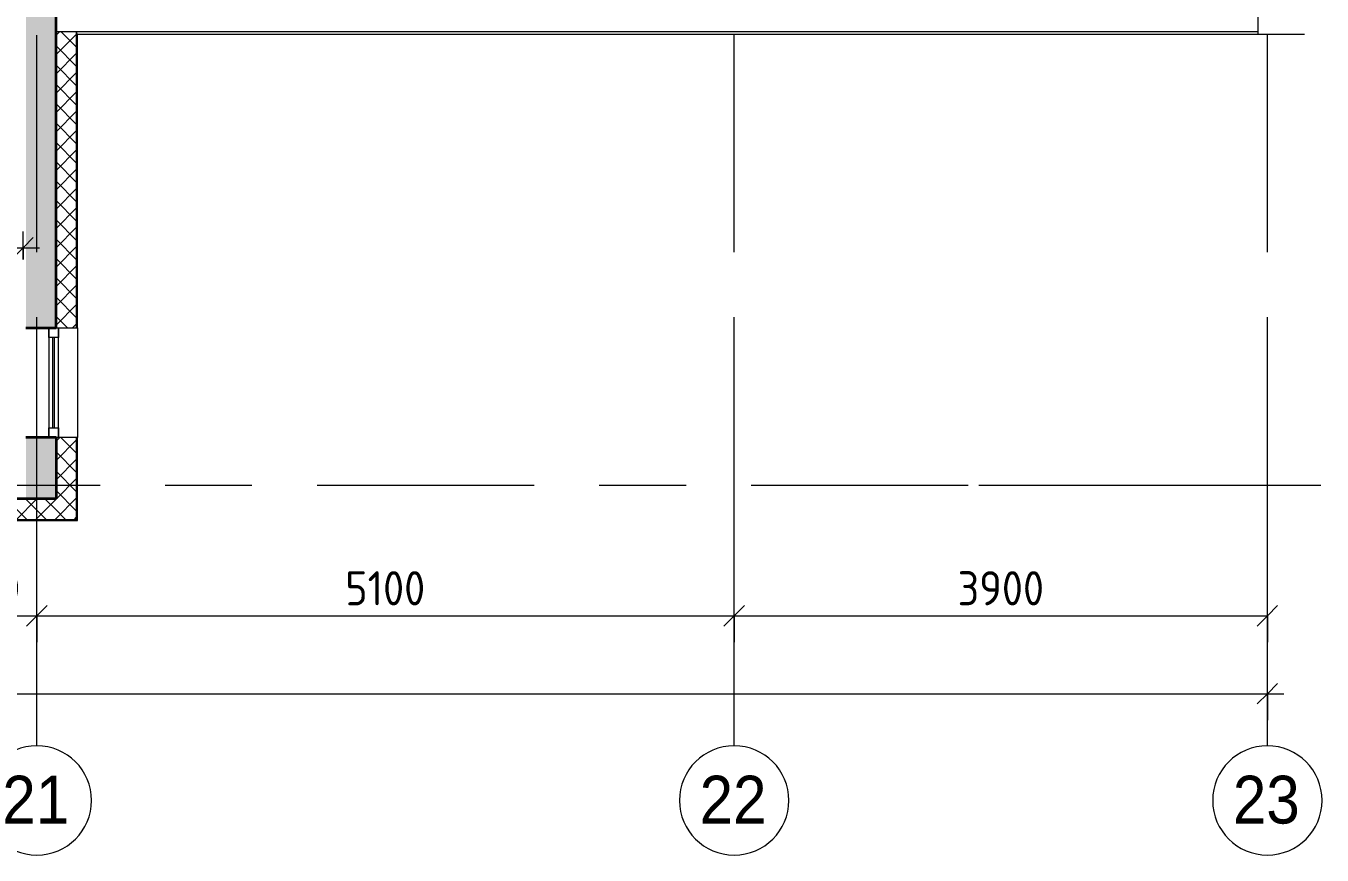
# Model space of a CAD drawing. Header units: millimetres. Extents: x 35098 to 231722, y -8553 to 29000.
# Drawn here: x 75480 to 84960, y -2706 to 3360 of the extents above; entities that cross this region are included whole.
import ezdxf

# ---------------------------------------------------------------- set-up
doc = ezdxf.new("R2010")
doc.units = ezdxf.units.MM
doc.linetypes.add('Осевая', pattern=[3175, 635, -476.25, 1587.5, -476.25])
for name, color, linetype, lineweight in [('A-ANNO-DIMS', 7, 'Continuous', 9), ('A-ANNO-DIMS-100', 7, 'Continuous', 9), ('A-DETL-GENF', 7, 'Continuous', 9), ('A-GLAZ', 7, 'Continuous', 9), ('A-GLAZ-1', 7, 'Continuous', 13), ('A-WALL', 7, 'Continuous', 9), ('I-WALL', 7, 'Continuous', 9), ('Оси', 7, 'Continuous', 9), ('Оси-1', 7, 'Continuous', 20), ('Оси-2', 7, 'Осевая', 9)]:
    doc.layers.add(name, color=color, linetype=linetype, lineweight=lineweight)
for name, color, linetype, lineweight, true_color in [('A-WALL-2', 7, 'Continuous', 13, 0x3c3c3c), ('A-WALL-3', 7, 'Continuous', 35, 0x3c3c3c), ('A-WALL-FNSH-1', 7, 'Continuous', 9, 0x3c3c3c), ('A-WALL-FNSH-2', 7, 'Continuous', 13, 0x3c3c3c)]:
    doc.layers.add(name, color=color, linetype=linetype, lineweight=lineweight, true_color=true_color)
doc.styles.add('Arial', font='arial.ttf', dxfattribs={"width": 0.9, "height": 350})
doc.styles.add('ISOCPEUR', font='isocpeur.ttf', dxfattribs={"width": 0.9, "height": 250})
doc.styles.add('ISOCPEUR_2', font='isocpeur.ttf', dxfattribs={"width": 0.9, "height": 200})
doc.dimstyles.new('ISO-2_0_0_9К_Средний_округл2', dxfattribs={"dimscale": 304.8, "dimtxt": 199.196235, "dimasz": 0.492126, "dimexe": 0.393701, "dimexo": 0, "dimgap": 0, "dimtad": 1, "dimdec": 0, "dimrnd": 10, "dimzin": 0, "dimdsep": 46, "dimtxsty": 'ISOCPEUR_2', "dimblk1": 'OBLIQUE', "dimblk2": 'OBLIQUE', "dimsah": 1, "dimcen": 0.09, "dimdle": 0.393701, "dimazin": 0, "dimtfac": 1, "dimtdec": 4, "dimtix": 1, "dimtmove": 0, "dimatfit": 3, "dimfxl": 1, "dimtvp": 1, "dimtolj": 1, "dimtzin": 0, "dimarcsym": 2})
doc.dimstyles.new('ISO-2_5_0_9К_БОЛЬШОЙ', dxfattribs={"dimscale": 304.8, "dimtxt": 248.995294, "dimasz": 0.492126, "dimexe": 0.393701, "dimexo": 0.984252, "dimgap": 0, "dimtad": 1, "dimdec": 0, "dimrnd": 10, "dimzin": 0, "dimdsep": 46, "dimtxsty": 'ISOCPEUR', "dimblk1": 'OBLIQUE', "dimblk2": 'OBLIQUE', "dimsah": 1, "dimcen": 0.09, "dimdle": 0.393701, "dimazin": 0, "dimtfac": 1, "dimtdec": 4, "dimtix": 1, "dimtmove": 0, "dimatfit": 3, "dimfxl": 1, "dimtvp": 1, "dimtolj": 1, "dimtzin": 0, "dimarcsym": 2})
pattern_1 = [(45, (0, 0), (-70.71068, 70.71068), []), (135, (0, 0), (-70.71068, -70.71068), [])]

# ---------------------------------------------------------------- blocks, each defined once
blk = doc.blocks.new('120_Окно_СКБ_1Ст - 120_Окно_СКБ_1Ст 800х2500 EI30-23532001-План расстановки осветительного оборудования 2 этажа в осях 12-23')
at = {"layer": 'A-GLAZ'}
for p, q in [((400, -57), (-400, -57)), ((330, -87), (-330, -87)), ((-400, -127), (400, -127)), ((330, -97), (-330, -97))]:
    blk.add_line(p, q, dxfattribs=at)
at = {"layer": 'A-GLAZ-1'}
for p, q in [((-400, -127), (-400, -57)), ((-400, -57), (-330, -57)), ((-330, -57), (-330, -127)), ((330, -127), (330, -57)), ((330, -57), (400, -57)), ((400, -57), (400, -127)), ((-330, -127), (-400, -127)), ((400, -127), (330, -127))]:
    blk.add_line(p, q, dxfattribs=at)
blk = doc.blocks.new('DET_L_Линия разрыва - М100-30654842-План расстановки осветительного оборудования 2 этажа в осях 12-23')
at = {"layer": 'A-DETL-GENF'}
blk.add_line((11739.9, 0), (0, 0), dxfattribs=at)
blk = doc.blocks.new('Ось сетки - D8-29747960-План расстановки осветительного оборудования 2 этажа в осях 12-23')
at = {"layer": 'Оси-1'}
for start, end in [(360, 180), (180, 360)]:
    blk.add_arc((0, 0), 4, start, end, dxfattribs=at)
blk = doc.blocks.new('DIMBLOCK29-План расстановки осветительного оборудования 2 этажа в осях 12-23')
at = {"layer": 'A-ANNO-DIMS-100'}
for p, q in [((74860, -1149.7), (74860, -835.8)), ((75560, -1149.7), (75560, -835.8)), ((74860, -955.8), (75560, -955.8)), ((74860, -955.8), (74860, -1149.7)), ((75560, -955.8), (75560, -1149.7))]:
    blk.add_line(p, q, dxfattribs=at)
at = {"layer": 'A-ANNO-DIMS-100', "lineweight": 20}
for p, q in [((74860, -955.8), (74935, -880.8)), ((75560, -955.8), (75635, -880.8)), ((74860, -955.8), (74785, -1030.8)), ((75560, -955.8), (75485, -1030.8))]:
    blk.add_line(p, q, dxfattribs=at)
at = {"layer": 'A-ANNO-DIMS-100', "color": 0, "insert": (74973, -629.2), "char_height": 250, "width": 568.858, "attachment_point": 1, "line_spacing_factor": 1.149209, "style": 'ISOCPEUR'}
blk.add_mtext('700', dxfattribs=at)
blk = doc.blocks.new('_Oblique')
at = {"color": 0, "linetype": 'ByBlock', "lineweight": -2}
blk.add_line((-0.5, -0.5), (0.5, 0.5), dxfattribs=at)
blk = doc.blocks.new('DIMBLOCK30-План расстановки осветительного оборудования 2 этажа в осях 12-23')
at = {"layer": 'A-ANNO-DIMS-100'}
for p, q in [((75560, -1149.7), (75560, -835.8)), ((80660, -1149.7), (80660, -835.8)), ((75560, -955.8), (80660, -955.8)), ((75560, -955.8), (75560, -1149.7)), ((80660, -955.8), (80660, -1149.7))]:
    blk.add_line(p, q, dxfattribs=at)
at = {"layer": 'A-ANNO-DIMS-100', "lineweight": 20}
for p, q in [((75560, -955.8), (75635, -880.8)), ((80660, -955.8), (80735, -880.8)), ((75560, -955.8), (75485, -1030.8)), ((80660, -955.8), (80585, -1030.8))]:
    blk.add_line(p, q, dxfattribs=at)
at = {"layer": 'A-ANNO-DIMS-100', "color": 0, "insert": (77815.5, -629.2), "char_height": 250, "width": 706.764, "attachment_point": 1, "line_spacing_factor": 1.149209, "style": 'ISOCPEUR'}
blk.add_mtext('5100', dxfattribs=at)
blk = doc.blocks.new('DIMBLOCK31-План расстановки осветительного оборудования 2 этажа в осях 12-23')
at = {"layer": 'A-ANNO-DIMS-100'}
for p, q in [((80660, -1149.7), (80660, -835.8)), ((84560, -1149.7), (84560, -835.8)), ((80660, -955.8), (84560, -955.8)), ((80660, -955.8), (80660, -1149.7)), ((84560, -955.8), (84560, -1149.7))]:
    blk.add_line(p, q, dxfattribs=at)
at = {"layer": 'A-ANNO-DIMS-100', "lineweight": 20}
for p, q in [((80660, -955.8), (80735, -880.8)), ((84560, -955.8), (84635, -880.8)), ((80660, -955.8), (80585, -1030.8)), ((84560, -955.8), (84485, -1030.8))]:
    blk.add_line(p, q, dxfattribs=at)
at = {"layer": 'A-ANNO-DIMS-100', "color": 0, "insert": (82294, -629.2), "char_height": 250, "width": 758.478, "attachment_point": 1, "line_spacing_factor": 1.149209, "style": 'ISOCPEUR'}
blk.add_mtext('3900', dxfattribs=at)
blk = doc.blocks.new('DIMBLOCK118-План расстановки осветительного оборудования 2 этажа в осях 12-23')
at = {"layer": 'A-ANNO-DIMS-100'}
for p, q in [((38310, -1719.8), (38310, -1405.8)), ((84560, -1719.8), (84560, -1405.8)), ((38190, -1525.8), (84680, -1525.8)), ((38310, -1525.8), (38310, -1719.8)), ((84560, -1525.8), (84560, -1719.8))]:
    blk.add_line(p, q, dxfattribs=at)
at = {"layer": 'A-ANNO-DIMS-100', "lineweight": 20}
for p, q in [((38310, -1525.8), (38385, -1450.8)), ((84560, -1525.8), (84635, -1450.8)), ((38310, -1525.8), (38235, -1600.8)), ((84560, -1525.8), (84485, -1600.8))]:
    blk.add_line(p, q, dxfattribs=at)
at = {"layer": 'A-ANNO-DIMS-100', "color": 0, "insert": (61028, -1199.2), "char_height": 250, "width": 976.828, "attachment_point": 1, "line_spacing_factor": 1.149209, "style": 'ISOCPEUR'}
blk.add_mtext('46250', dxfattribs=at)
blk = doc.blocks.new('DIMBLOCK194-План расстановки осветительного оборудования 2 этажа в осях 12-23')
at = {"layer": 'A-ANNO-DIMS-100'}
for p, q in [((74709, 1842.4), (74709, 1616.4)), ((74709, 1736.4), (74709, 1842.4)), ((75459, 1652), (75459, 1856.4)), ((74709, 1736.4), (75579, 1736.4)), ((75459, 1736.4), (75459, 1652))]:
    blk.add_line(p, q, dxfattribs=at)
at = {"layer": 'A-ANNO-DIMS-100', "lineweight": 20}
for p, q in [((74709, 1736.4), (74784, 1811.4)), ((75459, 1736.4), (75534, 1811.4)), ((74709, 1736.4), (74634, 1661.4)), ((75459, 1736.4), (75384, 1661.4))]:
    blk.add_line(p, q, dxfattribs=at)
at = {"layer": 'A-ANNO-DIMS-100', "color": 0, "insert": (74894.4, 1997.7), "char_height": 200, "width": 455.087, "attachment_point": 1, "line_spacing_factor": 1.149209, "style": 'ISOCPEUR_2'}
blk.add_mtext('750', dxfattribs=at)

msp = doc.modelspace()

# ---------------------------------------------------------------- hatches: boundary and pattern name
at = {"layer": 'A-WALL'}
h = msp.add_hatch(dxfattribs=at)
h.set_pattern_fill('FP_20', color=256, style=0, pattern_type=2)
h.set_pattern_definition(pattern_1)
h.paths.add_polyline_path([(75700, -250), (75850, -250), (75850, 350), (75700, 350), (75700, -100)])
h.paths.add_polyline_path([(75850, 1150), (75850, 3320), (75700, 3320), (75700, 1150)])
h = msp.add_hatch(dxfattribs=at)
h.set_pattern_fill('FP_20', color=256, style=0, pattern_type=2)
h.set_pattern_definition(pattern_1)
h.paths.add_polyline_path([(74650.8, -250), (75700, -250), (75700, -100), (38742.7, -100), (38742.7, -250), (73923.6, -250)])
at = {"layer": 'I-WALL'}
h = msp.add_hatch(dxfattribs=at)
h.set_pattern_fill('FP_17', color=256, style=0, pattern_type=2)
h.set_pattern_definition([(45, (0, 0), (-57.02463, 57.02463), []), (45, (57.025, 0), (-57.02463, 57.02463), [100.806, -20.161, 3.353, -16.808])])
h.paths.add_polyline_path([(75480, -100), (75700, -100), (75700, 350), (75480, 350), (75480, 120)])
h.paths.add_polyline_path([(75480, 1150), (75700, 1150), (75700, 3550), (75480, 3550), (75480, 1492.8)])
h.paths.add_polyline_path([(75662.2, 4050), (75700, 4050), (75700, 7900), (75480, 7900), (75480, 4050)])

# ---------------------------------------------------------------- linework, layer by layer
at = {"layer": 'A-WALL'}
for p, q in [((75700, 3320), (75853, 3320)), ((75850, 1150), (75850, 3320)), ((75858, 3300), (75853, 3300)), ((75858, 1150), (75858, 350)), ((75850, -250), (75850, 350)), ((38742.7, -250), (75850, -250))]:
    msp.add_line(p, q, dxfattribs=at)
at = {"layer": 'A-WALL-2'}
for p, q in [((75853, 3320), (84490.7, 3320)), ((75700, 1150), (75850, 1150)), ((75850, 350), (75700, 350))]:
    msp.add_line(p, q, dxfattribs=at)
at = {"layer": 'A-WALL-3'}
for p, q in [((75700, 1150), (75700, 3550)), ((75480, 1150), (75700, 1150)), ((75700, 350), (75480, 350)), ((75700, 350), (75700, -100)), ((75700, -100), (65910, -100))]:
    msp.add_line(p, q, dxfattribs=at)
at = {"layer": 'A-WALL-FNSH-1'}
for p, q in [((75858, 3300), (84832.3, 3300)), ((75858, 1150), (75858, 3300)), ((75853, 1150), (75858, 1150)), ((75858, 350), (75853, 350)), ((75858, -258), (75858, 350)), ((38742.7, -258), (75858, -258))]:
    msp.add_line(p, q, dxfattribs=at)
at = {"layer": 'A-WALL-FNSH-2'}
for p, q in [((75853, 1150), (75853, 3320)), ((75850, 1150), (75853, 1150)), ((75853, 350), (75850, 350)), ((75853, -253), (75853, 350)), ((38742.7, -253), (75853, -253))]:
    msp.add_line(p, q, dxfattribs=at)
at = {"layer": 'Оси'}
for p, q in [((75560, -1906.3), (75560, 593.7)), ((80660, -1906.3), (80660, 593.7)), ((84560, -1906.3), (84560, 593.7)), ((82450, 0), (84950, 0))]:
    msp.add_line(p, q, dxfattribs=at)
at = {"layer": 'Оси-2'}
for p, q in [((75560, 593.7), (75560, 25078.1)), ((80660, 593.7), (80660, 24890.1)), ((84560, 593.7), (84560, 19415.1)), ((38398.2, 0), (82450, 0))]:
    msp.add_line(p, q, dxfattribs=at)

# ---------------------------------------------------------------- block references
at = {"layer": 'A-DETL-GENF', "rotation": 90.00000000000031}
msp.add_blockref('DET_L_Линия разрыва - М100-30654842-План расстановки осветительного оборудования 2 этажа в осях 12-23', (84490.7, 3301.1), dxfattribs=at)
at = {"layer": 'A-GLAZ', "rotation": 270}
msp.add_blockref('120_Окно_СКБ_1Ст - 120_Окно_СКБ_1Ст 800х2500 EI30-23532001-План расстановки осветительного оборудования 2 этажа в осях 12-23', (75775, 750), dxfattribs=at)
at = {"layer": 'Оси-1', "xscale": 99.99999999999993, "yscale": 99.99999999999993, "zscale": 99.99999999999993}
for p in [(75560, -2306.3), (80660, -2306.3), (84560, -2306.3)]:
    msp.add_blockref('Ось сетки - D8-29747960-План расстановки осветительного оборудования 2 этажа в осях 12-23', p, dxfattribs=at)

# ---------------------------------------------------------------- texts
at = {"layer": 'Оси', "char_height": 350, "width": 606.076, "attachment_point": 1, "style": 'Arial'}
for s, insert in [('21', (75307.4, -2125.6)), ('22', (80407.4, -2125.6)), ('23', (84307.4, -2125.6))]:
    msp.add_mtext(s, dxfattribs=dict(at, insert=insert))

# ---------------------------------------------------------------- dimensions: what is measured, and where the dimension line sits
at = {"layer": 'A-ANNO-DIMS'}
for base, p1, p2, dimstyle, override, picture, middle in [((75459, 1736.4), (74709, 1842.4), (75459, 1652), 'ISO-2_0_0_9К_Средний_округл2', {"dimpost": '<>', "dimfxl": 773.800868}, 'DIMBLOCK194-План расстановки осветительного оборудования 2 этажа в осях 12-23', (75084, 1836.4)), ((75560, -955.8), (74860, -849.7), (75560, -849.7), 'ISO-2_5_0_9К_БОЛЬШОЙ', {"dimpost": '<>', "dimfxl": 700}, 'DIMBLOCK29-План расстановки осветительного оборудования 2 этажа в осях 12-23', (75210, -830.8)), ((80660, -955.8), (75560, -849.7), (80660, -849.7), 'ISO-2_5_0_9К_БОЛЬШОЙ', {"dimpost": '<>', "dimfxl": 5100}, 'DIMBLOCK30-План расстановки осветительного оборудования 2 этажа в осях 12-23', (78110, -830.8)), ((84560, -955.8), (80660, -849.7), (84560, -849.7), 'ISO-2_5_0_9К_БОЛЬШОЙ', {"dimpost": '<>', "dimfxl": 3900}, 'DIMBLOCK31-План расстановки осветительного оборудования 2 этажа в осях 12-23', (82610, -830.8)), ((84560, -1525.8), (38310, -1419.8), (84560, -1419.8), 'ISO-2_5_0_9К_БОЛЬШОЙ', {"dimpost": '<>', "dimfxl": 46250}, 'DIMBLOCK118-План расстановки осветительного оборудования 2 этажа в осях 12-23', (61435, -1400.8))]:
    dim = msp.add_linear_dim(base=base, p1=p1, p2=p2, dimstyle=dimstyle, override=override, dxfattribs=at)
    dim.commit()
    dim.dimension.update_dxf_attribs({"geometry": picture, "text_midpoint": middle})

doc.saveas('drawing.dxf')
